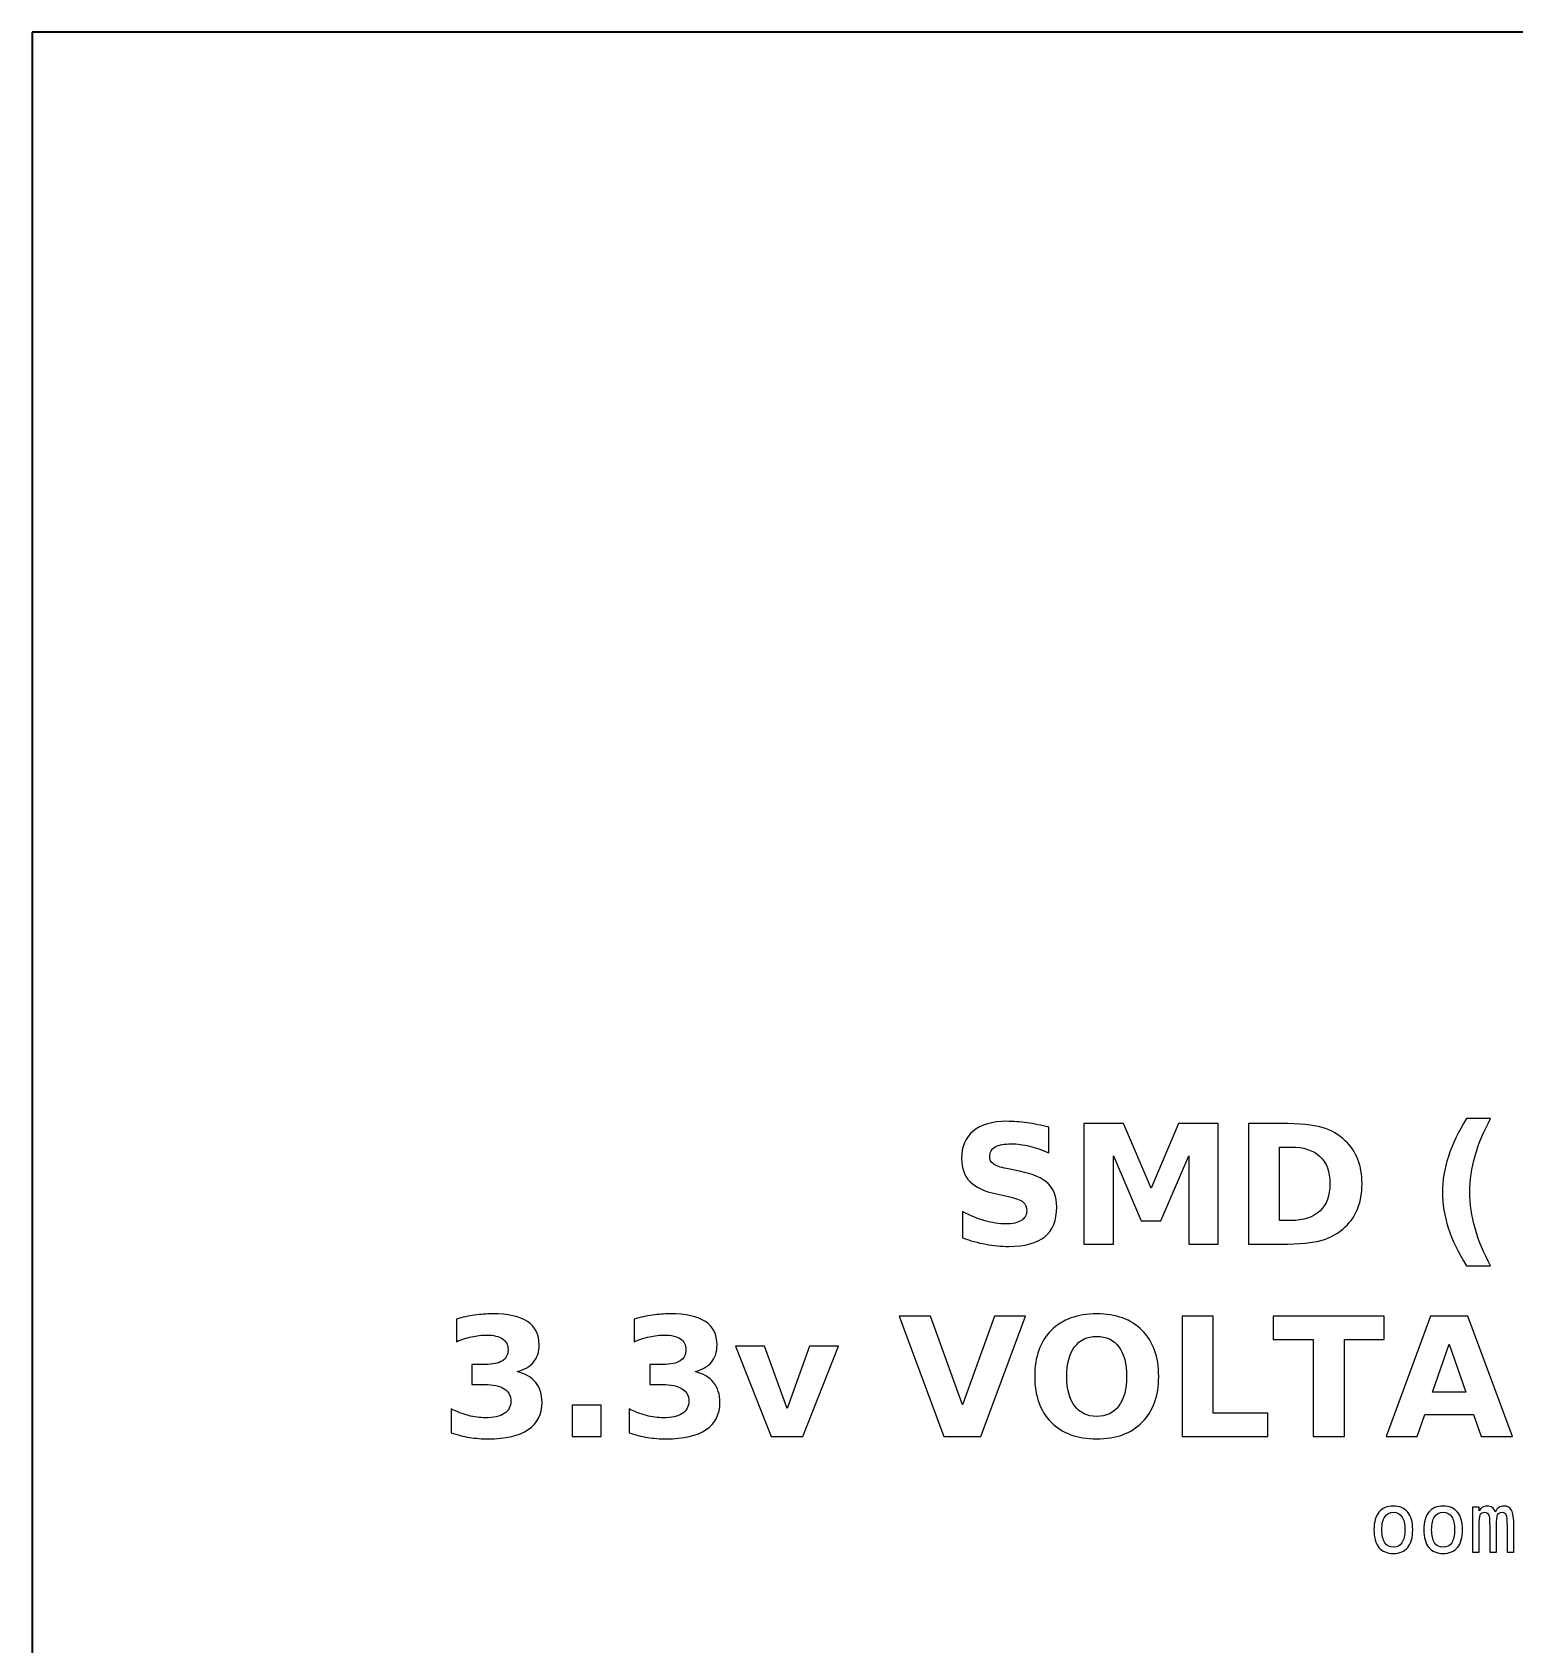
# Model space of a CAD drawing. Header units: centimetres. Extents: x -12.5 to -8.5, y -17.35 to -12.35.
# Drawn here: x -12.5 to -10.707, y -14.3 to -12.35 of the extents above; entities that cross this region are included whole.
import ezdxf

# ---------------------------------------------------------------- set-up
doc = ezdxf.new("R2010")
doc.units = ezdxf.units.CM
doc.header["$MEASUREMENT"] = 0
doc.layers.add('Layer 1', color=7, linetype='Continuous')

msp = doc.modelspace()

# ---------------------------------------------------------------- linework, layer by layer
at = {"layer": 'Layer 1', "color": 7, "lineweight": 35}
msp.add_open_spline([(-12.5, -12.35), (-12.5, -12.35), (-8.5, -12.35), (-8.5, -12.35), (-8.5, -12.35), (-8.5, -12.35), (-8.5, -17.35), (-8.5, -17.35), (-8.5, -17.35), (-8.5, -17.35), (-12.5, -17.35), (-12.5, -17.35), (-12.5, -17.35), (-12.5, -17.35), (-12.5, -12.35), (-12.5, -12.35)], degree=3, knots=[0, 0, 0, 0, 0.25, 0.25, 0.25, 0.25, 0.5, 0.5, 0.5, 0.5, 0.75, 0.75, 0.75, 0.75, 1, 1, 1, 1], dxfattribs=at)
at = {"layer": 'Layer 1', "color": 250}
for points, knots in [([(-11.27059, -13.67425), (-11.27059, -13.67425), (-11.27059, -13.70508), (-11.27059, -13.70508), (-11.27059, -13.70508), (-11.27859, -13.70152), (-11.28642, -13.69882), (-11.29402, -13.69698), (-11.29402, -13.69698), (-11.30165, -13.69515), (-11.30885, -13.69425), (-11.31562, -13.69425), (-11.31562, -13.69425), (-11.32459, -13.69425), (-11.33125, -13.69548), (-11.33555, -13.69795), (-11.33555, -13.69795), (-11.33985, -13.70045), (-11.34199, -13.70428), (-11.34199, -13.70948), (-11.34199, -13.70948), (-11.34199, -13.71338), (-11.34055, -13.71645), (-11.33765, -13.71862), (-11.33765, -13.71862), (-11.33475, -13.72078), (-11.32949, -13.72268), (-11.32185, -13.72425), (-11.32185, -13.72425), (-11.32185, -13.72425), (-11.30585, -13.72745), (-11.30585, -13.72745), (-11.30585, -13.72745), (-11.28962, -13.73072), (-11.27812, -13.73565), (-11.27129, -13.74232), (-11.27129, -13.74232), (-11.26445, -13.74895), (-11.26102, -13.75838), (-11.26102, -13.77062), (-11.26102, -13.77062), (-11.26102, -13.78672), (-11.26579, -13.79868), (-11.27532, -13.80652), (-11.27532, -13.80652), (-11.28485, -13.81435), (-11.29942, -13.81828), (-11.31902, -13.81828), (-11.31902, -13.81828), (-11.32829, -13.81828), (-11.33755, -13.81742), (-11.34685, -13.81565), (-11.34685, -13.81565), (-11.35615, -13.81388), (-11.36549, -13.81128), (-11.37479, -13.80785), (-11.37479, -13.80785), (-11.37479, -13.80785), (-11.37479, -13.77612), (-11.37479, -13.77612), (-11.37479, -13.77612), (-11.36549, -13.78105), (-11.35649, -13.78478), (-11.34779, -13.78728), (-11.34779, -13.78728), (-11.33909, -13.78978), (-11.33072, -13.79105), (-11.32265, -13.79105), (-11.32265, -13.79105), (-11.31445, -13.79105), (-11.30815, -13.78968), (-11.30379, -13.78695), (-11.30379, -13.78695), (-11.29942, -13.78422), (-11.29725, -13.78032), (-11.29725, -13.77522), (-11.29725, -13.77522), (-11.29725, -13.77068), (-11.29872, -13.76715), (-11.30169, -13.76468), (-11.30169, -13.76468), (-11.30465, -13.76222), (-11.31055, -13.75998), (-11.31942, -13.75805), (-11.31942, -13.75805), (-11.31942, -13.75805), (-11.33399, -13.75482), (-11.33399, -13.75482), (-11.33399, -13.75482), (-11.34855, -13.75168), (-11.35922, -13.74672), (-11.36595, -13.73988), (-11.36595, -13.73988), (-11.37269, -13.73305), (-11.37605, -13.72382), (-11.37605, -13.71225), (-11.37605, -13.71225), (-11.37605, -13.69772), (-11.37135, -13.68655), (-11.36199, -13.67875), (-11.36199, -13.67875), (-11.35262, -13.67092), (-11.33915, -13.66702), (-11.32155, -13.66702), (-11.32155, -13.66702), (-11.31355, -13.66702), (-11.30532, -13.66762), (-11.29685, -13.66882), (-11.29685, -13.66882), (-11.28839, -13.67002), (-11.27962, -13.67182), (-11.27059, -13.67425)], [0, 0, 0, 0, 0.0357143, 0.0357143, 0.0357143, 0.0357143, 0.0714286, 0.0714286, 0.0714286, 0.0714286, 0.1071429, 0.1071429, 0.1071429, 0.1071429, 0.1428571, 0.1428571, 0.1428571, 0.1428571, 0.1785714, 0.1785714, 0.1785714, 0.1785714, 0.2142857, 0.2142857, 0.2142857, 0.2142857, 0.25, 0.25, 0.25, 0.25, 0.2857143, 0.2857143, 0.2857143, 0.2857143, 0.3214286, 0.3214286, 0.3214286, 0.3214286, 0.3571429, 0.3571429, 0.3571429, 0.3571429, 0.3928571, 0.3928571, 0.3928571, 0.3928571, 0.4285714, 0.4285714, 0.4285714, 0.4285714, 0.4642857, 0.4642857, 0.4642857, 0.4642857, 0.5, 0.5, 0.5, 0.5, 0.5357143, 0.5357143, 0.5357143, 0.5357143, 0.5714286, 0.5714286, 0.5714286, 0.5714286, 0.6071429, 0.6071429, 0.6071429, 0.6071429, 0.6428571, 0.6428571, 0.6428571, 0.6428571, 0.6785714, 0.6785714, 0.6785714, 0.6785714, 0.7142857, 0.7142857, 0.7142857, 0.7142857, 0.75, 0.75, 0.75, 0.75, 0.7857143, 0.7857143, 0.7857143, 0.7857143, 0.8214286, 0.8214286, 0.8214286, 0.8214286, 0.8571429, 0.8571429, 0.8571429, 0.8571429, 0.8928571, 0.8928571, 0.8928571, 0.8928571, 0.9285714, 0.9285714, 0.9285714, 0.9285714, 0.9642857, 0.9642857, 0.9642857, 0.9642857, 1, 1, 1, 1]), ([(-10.73633, -13.84182), (-10.73633, -13.84182), (-10.76533, -13.84182), (-10.76533, -13.84182), (-10.76533, -13.84182), (-10.7753, -13.82575), (-10.78266, -13.81045), (-10.7874, -13.79595), (-10.7874, -13.79595), (-10.79216, -13.78148), (-10.79453, -13.76712), (-10.79453, -13.75285), (-10.79453, -13.75285), (-10.79453, -13.73858), (-10.79213, -13.72415), (-10.78736, -13.70955), (-10.78736, -13.70955), (-10.78256, -13.69492), (-10.77523, -13.67965), (-10.76533, -13.66368), (-10.76533, -13.66368), (-10.76533, -13.66368), (-10.73633, -13.66368), (-10.73633, -13.66368), (-10.73633, -13.66368), (-10.74466, -13.67912), (-10.7509, -13.69422), (-10.75506, -13.70895), (-10.75506, -13.70895), (-10.75923, -13.72368), (-10.76133, -13.73825), (-10.76133, -13.75265), (-10.76133, -13.75265), (-10.76133, -13.76705), (-10.75926, -13.78162), (-10.75513, -13.79642), (-10.75513, -13.79642), (-10.751, -13.81118), (-10.74473, -13.82632), (-10.73633, -13.84182)], [0, 0, 0, 0, 0.1, 0.1, 0.1, 0.1, 0.2, 0.2, 0.2, 0.2, 0.3, 0.3, 0.3, 0.3, 0.4, 0.4, 0.4, 0.4, 0.5, 0.5, 0.5, 0.5, 0.6, 0.6, 0.6, 0.6, 0.7, 0.7, 0.7, 0.7, 0.8, 0.8, 0.8, 0.8, 0.9, 0.9, 0.9, 0.9, 1, 1, 1, 1]), ([(-11.22802, -13.66965), (-11.22802, -13.66965), (-11.18019, -13.66965), (-11.18019, -13.66965), (-11.18019, -13.66965), (-11.18019, -13.66965), (-11.14696, -13.74768), (-11.14696, -13.74768), (-11.14696, -13.74768), (-11.14696, -13.74768), (-11.11356, -13.66965), (-11.11356, -13.66965), (-11.11356, -13.66965), (-11.11356, -13.66965), (-11.06582, -13.66965), (-11.06582, -13.66965), (-11.06582, -13.66965), (-11.06582, -13.66965), (-11.06582, -13.81545), (-11.06582, -13.81545), (-11.06582, -13.81545), (-11.06582, -13.81545), (-11.10136, -13.81545), (-11.10136, -13.81545), (-11.10136, -13.81545), (-11.10136, -13.81545), (-11.10136, -13.70882), (-11.10136, -13.70882), (-11.10136, -13.70882), (-11.10136, -13.70882), (-11.13496, -13.78742), (-11.13496, -13.78742), (-11.13496, -13.78742), (-11.13496, -13.78742), (-11.15879, -13.78742), (-11.15879, -13.78742), (-11.15879, -13.78742), (-11.15879, -13.78742), (-11.19239, -13.70882), (-11.19239, -13.70882), (-11.19239, -13.70882), (-11.19239, -13.70882), (-11.19239, -13.81545), (-11.19239, -13.81545), (-11.19239, -13.81545), (-11.19239, -13.81545), (-11.22802, -13.81545), (-11.22802, -13.81545), (-11.22802, -13.81545), (-11.22802, -13.81545), (-11.22802, -13.66965), (-11.22802, -13.66965)], [0, 0, 0, 0, 0.0769231, 0.0769231, 0.0769231, 0.0769231, 0.1538462, 0.1538462, 0.1538462, 0.1538462, 0.2307692, 0.2307692, 0.2307692, 0.2307692, 0.3076923, 0.3076923, 0.3076923, 0.3076923, 0.3846154, 0.3846154, 0.3846154, 0.3846154, 0.4615385, 0.4615385, 0.4615385, 0.4615385, 0.5384615, 0.5384615, 0.5384615, 0.5384615, 0.6153846, 0.6153846, 0.6153846, 0.6153846, 0.6923077, 0.6923077, 0.6923077, 0.6923077, 0.7692308, 0.7692308, 0.7692308, 0.7692308, 0.8461538, 0.8461538, 0.8461538, 0.8461538, 0.9230769, 0.9230769, 0.9230769, 0.9230769, 1, 1, 1, 1]), ([(-11.02899, -13.66965), (-11.02899, -13.66965), (-10.98933, -13.66965), (-10.98933, -13.66965), (-10.98933, -13.66965), (-10.96719, -13.66965), (-10.95073, -13.67122), (-10.93989, -13.67438), (-10.93989, -13.67438), (-10.92906, -13.67755), (-10.91976, -13.68288), (-10.91199, -13.69045), (-10.91199, -13.69045), (-10.90516, -13.69702), (-10.90009, -13.70462), (-10.89676, -13.71322), (-10.89676, -13.71322), (-10.89346, -13.72178), (-10.89179, -13.73152), (-10.89179, -13.74242), (-10.89179, -13.74242), (-10.89179, -13.75342), (-10.89346, -13.76322), (-10.89676, -13.77185), (-10.89676, -13.77185), (-10.90009, -13.78048), (-10.90516, -13.78808), (-10.91199, -13.79465), (-10.91199, -13.79465), (-10.91983, -13.80222), (-10.92919, -13.80755), (-10.94013, -13.81072), (-10.94013, -13.81072), (-10.95106, -13.81388), (-10.96746, -13.81545), (-10.98933, -13.81545), (-10.98933, -13.81545), (-10.98933, -13.81545), (-11.02899, -13.81545), (-11.02899, -13.81545), (-11.02899, -13.81545), (-11.02899, -13.81545), (-11.02899, -13.66965), (-11.02899, -13.66965)], [0, 0, 0, 0, 0.0909091, 0.0909091, 0.0909091, 0.0909091, 0.1818182, 0.1818182, 0.1818182, 0.1818182, 0.2727273, 0.2727273, 0.2727273, 0.2727273, 0.3636364, 0.3636364, 0.3636364, 0.3636364, 0.4545455, 0.4545455, 0.4545455, 0.4545455, 0.5454545, 0.5454545, 0.5454545, 0.5454545, 0.6363636, 0.6363636, 0.6363636, 0.6363636, 0.7272727, 0.7272727, 0.7272727, 0.7272727, 0.8181818, 0.8181818, 0.8181818, 0.8181818, 0.9090909, 0.9090909, 0.9090909, 0.9090909, 1, 1, 1, 1]), ([(-10.99139, -13.69808), (-10.99139, -13.69808), (-10.99139, -13.78702), (-10.99139, -13.78702), (-10.99139, -13.78702), (-10.99139, -13.78702), (-10.97793, -13.78702), (-10.97793, -13.78702), (-10.97793, -13.78702), (-10.96256, -13.78702), (-10.95083, -13.78322), (-10.94273, -13.77558), (-10.94273, -13.77558), (-10.93463, -13.76798), (-10.93056, -13.75692), (-10.93056, -13.74242), (-10.93056, -13.74242), (-10.93056, -13.72795), (-10.93459, -13.71695), (-10.94266, -13.70942), (-10.94266, -13.70942), (-10.95073, -13.70185), (-10.96249, -13.69808), (-10.97793, -13.69808), (-10.97793, -13.69808), (-10.97793, -13.69808), (-10.99139, -13.69808), (-10.99139, -13.69808)], [0, 0, 0, 0, 0.1428571, 0.1428571, 0.1428571, 0.1428571, 0.2857143, 0.2857143, 0.2857143, 0.2857143, 0.4285714, 0.4285714, 0.4285714, 0.4285714, 0.5714286, 0.5714286, 0.5714286, 0.5714286, 0.7142857, 0.7142857, 0.7142857, 0.7142857, 0.8571429, 0.8571429, 0.8571429, 0.8571429, 1, 1, 1, 1]), ([(-11.91356, -13.96962), (-11.90376, -13.97215), (-11.89626, -13.97658), (-11.89116, -13.98285), (-11.89116, -13.98285), (-11.88606, -13.98915), (-11.8835, -13.99712), (-11.8835, -14.00682), (-11.8835, -14.00682), (-11.8835, -14.02128), (-11.88903, -14.03228), (-11.9001, -14.03982), (-11.9001, -14.03982), (-11.91116, -14.04732), (-11.9273, -14.05108), (-11.94853, -14.05108), (-11.94853, -14.05108), (-11.95603, -14.05108), (-11.96353, -14.05048), (-11.97106, -14.04928), (-11.97106, -14.04928), (-11.97856, -14.04808), (-11.986, -14.04625), (-11.99336, -14.04385), (-11.99336, -14.04385), (-11.99336, -14.04385), (-11.99336, -14.01485), (-11.99336, -14.01485), (-11.99336, -14.01485), (-11.98633, -14.01835), (-11.97936, -14.02102), (-11.97243, -14.02282), (-11.97243, -14.02282), (-11.9655, -14.02458), (-11.95866, -14.02548), (-11.95196, -14.02548), (-11.95196, -14.02548), (-11.942, -14.02548), (-11.93436, -14.02375), (-11.92906, -14.02032), (-11.92906, -14.02032), (-11.92376, -14.01685), (-11.9211, -14.01192), (-11.9211, -14.00545), (-11.9211, -14.00545), (-11.9211, -13.99882), (-11.92383, -13.99378), (-11.92926, -13.99038), (-11.92926, -13.99038), (-11.9347, -13.98695), (-11.94273, -13.98525), (-11.95333, -13.98525), (-11.95333, -13.98525), (-11.95333, -13.98525), (-11.96836, -13.98525), (-11.96836, -13.98525), (-11.96836, -13.98525), (-11.96836, -13.98525), (-11.96836, -13.96102), (-11.96836, -13.96102), (-11.96836, -13.96102), (-11.96836, -13.96102), (-11.95256, -13.96102), (-11.95256, -13.96102), (-11.95256, -13.96102), (-11.9431, -13.96102), (-11.9361, -13.95955), (-11.93146, -13.95658), (-11.93146, -13.95658), (-11.92683, -13.95362), (-11.92453, -13.94912), (-11.92453, -13.94308), (-11.92453, -13.94308), (-11.92453, -13.93748), (-11.92676, -13.93315), (-11.93126, -13.93012), (-11.93126, -13.93012), (-11.93576, -13.92705), (-11.9421, -13.92552), (-11.9503, -13.92552), (-11.9503, -13.92552), (-11.95636, -13.92552), (-11.96246, -13.92618), (-11.96866, -13.92755), (-11.96866, -13.92755), (-11.97483, -13.92892), (-11.98096, -13.93095), (-11.9871, -13.93362), (-11.9871, -13.93362), (-11.9871, -13.93362), (-11.9871, -13.90608), (-11.9871, -13.90608), (-11.9871, -13.90608), (-11.97966, -13.90398), (-11.97233, -13.90242), (-11.96503, -13.90138), (-11.96503, -13.90138), (-11.95773, -13.90035), (-11.9506, -13.89982), (-11.94356, -13.89982), (-11.94356, -13.89982), (-11.92463, -13.89982), (-11.91043, -13.90292), (-11.90103, -13.90915), (-11.90103, -13.90915), (-11.89163, -13.91535), (-11.88693, -13.92472), (-11.88693, -13.93722), (-11.88693, -13.93722), (-11.88693, -13.94572), (-11.88916, -13.95272), (-11.89366, -13.95815), (-11.89366, -13.95815), (-11.89816, -13.96358), (-11.9048, -13.96742), (-11.91356, -13.96962)], [0, 0, 0, 0, 0.0344828, 0.0344828, 0.0344828, 0.0344828, 0.0689655, 0.0689655, 0.0689655, 0.0689655, 0.1034483, 0.1034483, 0.1034483, 0.1034483, 0.137931, 0.137931, 0.137931, 0.137931, 0.1724138, 0.1724138, 0.1724138, 0.1724138, 0.2068966, 0.2068966, 0.2068966, 0.2068966, 0.2413793, 0.2413793, 0.2413793, 0.2413793, 0.2758621, 0.2758621, 0.2758621, 0.2758621, 0.3103448, 0.3103448, 0.3103448, 0.3103448, 0.3448276, 0.3448276, 0.3448276, 0.3448276, 0.3793103, 0.3793103, 0.3793103, 0.3793103, 0.4137931, 0.4137931, 0.4137931, 0.4137931, 0.4482759, 0.4482759, 0.4482759, 0.4482759, 0.4827586, 0.4827586, 0.4827586, 0.4827586, 0.5172414, 0.5172414, 0.5172414, 0.5172414, 0.5517241, 0.5517241, 0.5517241, 0.5517241, 0.5862069, 0.5862069, 0.5862069, 0.5862069, 0.6206897, 0.6206897, 0.6206897, 0.6206897, 0.6551724, 0.6551724, 0.6551724, 0.6551724, 0.6896552, 0.6896552, 0.6896552, 0.6896552, 0.7241379, 0.7241379, 0.7241379, 0.7241379, 0.7586207, 0.7586207, 0.7586207, 0.7586207, 0.7931034, 0.7931034, 0.7931034, 0.7931034, 0.8275862, 0.8275862, 0.8275862, 0.8275862, 0.862069, 0.862069, 0.862069, 0.862069, 0.8965517, 0.8965517, 0.8965517, 0.8965517, 0.9310345, 0.9310345, 0.9310345, 0.9310345, 0.9655172, 0.9655172, 0.9655172, 0.9655172, 1, 1, 1, 1]), ([(-11.69842, -13.96962), (-11.68862, -13.97215), (-11.68112, -13.97658), (-11.67602, -13.98285), (-11.67602, -13.98285), (-11.67092, -13.98915), (-11.66836, -13.99712), (-11.66836, -14.00682), (-11.66836, -14.00682), (-11.66836, -14.02128), (-11.67389, -14.03228), (-11.68496, -14.03982), (-11.68496, -14.03982), (-11.69602, -14.04732), (-11.71216, -14.05108), (-11.73339, -14.05108), (-11.73339, -14.05108), (-11.74089, -14.05108), (-11.74839, -14.05048), (-11.75592, -14.04928), (-11.75592, -14.04928), (-11.76342, -14.04808), (-11.77086, -14.04625), (-11.77822, -14.04385), (-11.77822, -14.04385), (-11.77822, -14.04385), (-11.77822, -14.01485), (-11.77822, -14.01485), (-11.77822, -14.01485), (-11.77119, -14.01835), (-11.76422, -14.02102), (-11.75729, -14.02282), (-11.75729, -14.02282), (-11.75036, -14.02458), (-11.74352, -14.02548), (-11.73682, -14.02548), (-11.73682, -14.02548), (-11.72686, -14.02548), (-11.71922, -14.02375), (-11.71392, -14.02032), (-11.71392, -14.02032), (-11.70862, -14.01685), (-11.70596, -14.01192), (-11.70596, -14.00545), (-11.70596, -14.00545), (-11.70596, -13.99882), (-11.70869, -13.99378), (-11.71412, -13.99038), (-11.71412, -13.99038), (-11.71956, -13.98695), (-11.72759, -13.98525), (-11.73819, -13.98525), (-11.73819, -13.98525), (-11.73819, -13.98525), (-11.75322, -13.98525), (-11.75322, -13.98525), (-11.75322, -13.98525), (-11.75322, -13.98525), (-11.75322, -13.96102), (-11.75322, -13.96102), (-11.75322, -13.96102), (-11.75322, -13.96102), (-11.73742, -13.96102), (-11.73742, -13.96102), (-11.73742, -13.96102), (-11.72796, -13.96102), (-11.72096, -13.95955), (-11.71632, -13.95658), (-11.71632, -13.95658), (-11.71169, -13.95362), (-11.70939, -13.94912), (-11.70939, -13.94308), (-11.70939, -13.94308), (-11.70939, -13.93748), (-11.71162, -13.93315), (-11.71612, -13.93012), (-11.71612, -13.93012), (-11.72062, -13.92705), (-11.72696, -13.92552), (-11.73516, -13.92552), (-11.73516, -13.92552), (-11.74122, -13.92552), (-11.74732, -13.92618), (-11.75352, -13.92755), (-11.75352, -13.92755), (-11.75969, -13.92892), (-11.76582, -13.93095), (-11.77196, -13.93362), (-11.77196, -13.93362), (-11.77196, -13.93362), (-11.77196, -13.90608), (-11.77196, -13.90608), (-11.77196, -13.90608), (-11.76452, -13.90398), (-11.75719, -13.90242), (-11.74989, -13.90138), (-11.74989, -13.90138), (-11.74259, -13.90035), (-11.73546, -13.89982), (-11.72842, -13.89982), (-11.72842, -13.89982), (-11.70949, -13.89982), (-11.69529, -13.90292), (-11.68589, -13.90915), (-11.68589, -13.90915), (-11.67649, -13.91535), (-11.67179, -13.92472), (-11.67179, -13.93722), (-11.67179, -13.93722), (-11.67179, -13.94572), (-11.67402, -13.95272), (-11.67852, -13.95815), (-11.67852, -13.95815), (-11.68302, -13.96358), (-11.68966, -13.96742), (-11.69842, -13.96962)], [0, 0, 0, 0, 0.0344828, 0.0344828, 0.0344828, 0.0344828, 0.0689655, 0.0689655, 0.0689655, 0.0689655, 0.1034483, 0.1034483, 0.1034483, 0.1034483, 0.137931, 0.137931, 0.137931, 0.137931, 0.1724138, 0.1724138, 0.1724138, 0.1724138, 0.2068966, 0.2068966, 0.2068966, 0.2068966, 0.2413793, 0.2413793, 0.2413793, 0.2413793, 0.2758621, 0.2758621, 0.2758621, 0.2758621, 0.3103448, 0.3103448, 0.3103448, 0.3103448, 0.3448276, 0.3448276, 0.3448276, 0.3448276, 0.3793103, 0.3793103, 0.3793103, 0.3793103, 0.4137931, 0.4137931, 0.4137931, 0.4137931, 0.4482759, 0.4482759, 0.4482759, 0.4482759, 0.4827586, 0.4827586, 0.4827586, 0.4827586, 0.5172414, 0.5172414, 0.5172414, 0.5172414, 0.5517241, 0.5517241, 0.5517241, 0.5517241, 0.5862069, 0.5862069, 0.5862069, 0.5862069, 0.6206897, 0.6206897, 0.6206897, 0.6206897, 0.6551724, 0.6551724, 0.6551724, 0.6551724, 0.6896552, 0.6896552, 0.6896552, 0.6896552, 0.7241379, 0.7241379, 0.7241379, 0.7241379, 0.7586207, 0.7586207, 0.7586207, 0.7586207, 0.7931034, 0.7931034, 0.7931034, 0.7931034, 0.8275862, 0.8275862, 0.8275862, 0.8275862, 0.862069, 0.862069, 0.862069, 0.862069, 0.8965517, 0.8965517, 0.8965517, 0.8965517, 0.9310345, 0.9310345, 0.9310345, 0.9310345, 0.9655172, 0.9655172, 0.9655172, 0.9655172, 1, 1, 1, 1]), ([(-11.45145, -13.90245), (-11.45145, -13.90245), (-11.41365, -13.90245), (-11.41365, -13.90245), (-11.41365, -13.90245), (-11.41365, -13.90245), (-11.37499, -14.01005), (-11.37499, -14.01005), (-11.37499, -14.01005), (-11.37499, -14.01005), (-11.33642, -13.90245), (-11.33642, -13.90245), (-11.33642, -13.90245), (-11.33642, -13.90245), (-11.29862, -13.90245), (-11.29862, -13.90245), (-11.29862, -13.90245), (-11.29862, -13.90245), (-11.35262, -14.04825), (-11.35262, -14.04825), (-11.35262, -14.04825), (-11.35262, -14.04825), (-11.39745, -14.04825), (-11.39745, -14.04825), (-11.39745, -14.04825), (-11.39745, -14.04825), (-11.45145, -13.90245), (-11.45145, -13.90245)], [0, 0, 0, 0, 0.1428571, 0.1428571, 0.1428571, 0.1428571, 0.2857143, 0.2857143, 0.2857143, 0.2857143, 0.4285714, 0.4285714, 0.4285714, 0.4285714, 0.5714286, 0.5714286, 0.5714286, 0.5714286, 0.7142857, 0.7142857, 0.7142857, 0.7142857, 0.8571429, 0.8571429, 0.8571429, 0.8571429, 1, 1, 1, 1]), ([(-11.21265, -13.89982), (-11.18922, -13.89982), (-11.17085, -13.90652), (-11.15759, -13.91995), (-11.15759, -13.91995), (-11.14429, -13.93335), (-11.13765, -13.95185), (-11.13765, -13.97548), (-11.13765, -13.97548), (-11.13765, -13.99905), (-11.14429, -14.01755), (-11.15759, -14.03095), (-11.15759, -14.03095), (-11.17085, -14.04438), (-11.18922, -14.05108), (-11.21265, -14.05108), (-11.21265, -14.05108), (-11.23602, -14.05108), (-11.25435, -14.04438), (-11.26769, -14.03095), (-11.26769, -14.03095), (-11.28099, -14.01755), (-11.28765, -13.99905), (-11.28765, -13.97548), (-11.28765, -13.97548), (-11.28765, -13.95185), (-11.28099, -13.93335), (-11.26769, -13.91995), (-11.26769, -13.91995), (-11.25435, -13.90652), (-11.23602, -13.89982), (-11.21265, -13.89982)], [0, 0, 0, 0, 0.125, 0.125, 0.125, 0.125, 0.25, 0.25, 0.25, 0.25, 0.375, 0.375, 0.375, 0.375, 0.5, 0.5, 0.5, 0.5, 0.625, 0.625, 0.625, 0.625, 0.75, 0.75, 0.75, 0.75, 0.875, 0.875, 0.875, 0.875, 1, 1, 1, 1]), ([(-11.10922, -13.90245), (-11.10922, -13.90245), (-11.07162, -13.90245), (-11.07162, -13.90245), (-11.07162, -13.90245), (-11.07162, -13.90245), (-11.07162, -14.01982), (-11.07162, -14.01982), (-11.07162, -14.01982), (-11.07162, -14.01982), (-11.00562, -14.01982), (-11.00562, -14.01982), (-11.00562, -14.01982), (-11.00562, -14.01982), (-11.00562, -14.04825), (-11.00562, -14.04825), (-11.00562, -14.04825), (-11.00562, -14.04825), (-11.10922, -14.04825), (-11.10922, -14.04825), (-11.10922, -14.04825), (-11.10922, -14.04825), (-11.10922, -13.90245), (-11.10922, -13.90245)], [0, 0, 0, 0, 0.1666667, 0.1666667, 0.1666667, 0.1666667, 0.3333333, 0.3333333, 0.3333333, 0.3333333, 0.5, 0.5, 0.5, 0.5, 0.6666667, 0.6666667, 0.6666667, 0.6666667, 0.8333333, 0.8333333, 0.8333333, 0.8333333, 1, 1, 1, 1]), ([(-10.99919, -13.90245), (-10.99919, -13.90245), (-10.86483, -13.90245), (-10.86483, -13.90245), (-10.86483, -13.90245), (-10.86483, -13.90245), (-10.86483, -13.93088), (-10.86483, -13.93088), (-10.86483, -13.93088), (-10.86483, -13.93088), (-10.91316, -13.93088), (-10.91316, -13.93088), (-10.91316, -13.93088), (-10.91316, -13.93088), (-10.91316, -14.04825), (-10.91316, -14.04825), (-10.91316, -14.04825), (-10.91316, -14.04825), (-10.95076, -14.04825), (-10.95076, -14.04825), (-10.95076, -14.04825), (-10.95076, -14.04825), (-10.95076, -13.93088), (-10.95076, -13.93088), (-10.95076, -13.93088), (-10.95076, -13.93088), (-10.99919, -13.93088), (-10.99919, -13.93088), (-10.99919, -13.93088), (-10.99919, -13.93088), (-10.99919, -13.90245), (-10.99919, -13.90245)], [0, 0, 0, 0, 0.125, 0.125, 0.125, 0.125, 0.25, 0.25, 0.25, 0.25, 0.375, 0.375, 0.375, 0.375, 0.5, 0.5, 0.5, 0.5, 0.625, 0.625, 0.625, 0.625, 0.75, 0.75, 0.75, 0.75, 0.875, 0.875, 0.875, 0.875, 1, 1, 1, 1]), ([(-10.7569, -14.02172), (-10.7569, -14.02172), (-10.8157, -14.02172), (-10.8157, -14.02172), (-10.8157, -14.02172), (-10.8157, -14.02172), (-10.82496, -14.04825), (-10.82496, -14.04825), (-10.82496, -14.04825), (-10.82496, -14.04825), (-10.86276, -14.04825), (-10.86276, -14.04825), (-10.86276, -14.04825), (-10.86276, -14.04825), (-10.80876, -13.90245), (-10.80876, -13.90245), (-10.80876, -13.90245), (-10.80876, -13.90245), (-10.76393, -13.90245), (-10.76393, -13.90245), (-10.76393, -13.90245), (-10.76393, -13.90245), (-10.70993, -14.04825), (-10.70993, -14.04825), (-10.70993, -14.04825), (-10.70993, -14.04825), (-10.74773, -14.04825), (-10.74773, -14.04825), (-10.74773, -14.04825), (-10.74773, -14.04825), (-10.7569, -14.02172), (-10.7569, -14.02172)], [0, 0, 0, 0, 0.125, 0.125, 0.125, 0.125, 0.25, 0.25, 0.25, 0.25, 0.375, 0.375, 0.375, 0.375, 0.5, 0.5, 0.5, 0.5, 0.625, 0.625, 0.625, 0.625, 0.75, 0.75, 0.75, 0.75, 0.875, 0.875, 0.875, 0.875, 1, 1, 1, 1]), ([(-11.64939, -13.93888), (-11.64939, -13.93888), (-11.61442, -13.93888), (-11.61442, -13.93888), (-11.61442, -13.93888), (-11.61442, -13.93888), (-11.58719, -14.01445), (-11.58719, -14.01445), (-11.58719, -14.01445), (-11.58719, -14.01445), (-11.56005, -13.93888), (-11.56005, -13.93888), (-11.56005, -13.93888), (-11.56005, -13.93888), (-11.52499, -13.93888), (-11.52499, -13.93888), (-11.52499, -13.93888), (-11.52499, -13.93888), (-11.56805, -14.04825), (-11.56805, -14.04825), (-11.56805, -14.04825), (-11.56805, -14.04825), (-11.60642, -14.04825), (-11.60642, -14.04825), (-11.60642, -14.04825), (-11.60642, -14.04825), (-11.64939, -13.93888), (-11.64939, -13.93888)], [0, 0, 0, 0, 0.1428571, 0.1428571, 0.1428571, 0.1428571, 0.2857143, 0.2857143, 0.2857143, 0.2857143, 0.4285714, 0.4285714, 0.4285714, 0.4285714, 0.5714286, 0.5714286, 0.5714286, 0.5714286, 0.7142857, 0.7142857, 0.7142857, 0.7142857, 0.8571429, 0.8571429, 0.8571429, 0.8571429, 1, 1, 1, 1]), ([(-11.21265, -13.92705), (-11.22412, -13.92705), (-11.23299, -13.93128), (-11.23932, -13.93975), (-11.23932, -13.93975), (-11.24562, -13.94822), (-11.24879, -13.96012), (-11.24879, -13.97548), (-11.24879, -13.97548), (-11.24879, -13.99082), (-11.24562, -14.00268), (-11.23932, -14.01115), (-11.23932, -14.01115), (-11.23299, -14.01962), (-11.22412, -14.02385), (-11.21265, -14.02385), (-11.21265, -14.02385), (-11.20112, -14.02385), (-11.19222, -14.01962), (-11.18589, -14.01115), (-11.18589, -14.01115), (-11.17959, -14.00268), (-11.17642, -13.99082), (-11.17642, -13.97548), (-11.17642, -13.97548), (-11.17642, -13.96012), (-11.17959, -13.94822), (-11.18589, -13.93975), (-11.18589, -13.93975), (-11.19222, -13.93128), (-11.20112, -13.92705), (-11.21265, -13.92705)], [0, 0, 0, 0, 0.125, 0.125, 0.125, 0.125, 0.25, 0.25, 0.25, 0.25, 0.375, 0.375, 0.375, 0.375, 0.5, 0.5, 0.5, 0.5, 0.625, 0.625, 0.625, 0.625, 0.75, 0.75, 0.75, 0.75, 0.875, 0.875, 0.875, 0.875, 1, 1, 1, 1]), ([(-10.80633, -13.99465), (-10.80633, -13.99465), (-10.76636, -13.99465), (-10.76636, -13.99465), (-10.76636, -13.99465), (-10.76636, -13.99465), (-10.7863, -13.93665), (-10.7863, -13.93665), (-10.7863, -13.93665), (-10.7863, -13.93665), (-10.80633, -13.99465), (-10.80633, -13.99465)], [0, 0, 0, 0, 0.3333333, 0.3333333, 0.3333333, 0.3333333, 0.6666667, 0.6666667, 0.6666667, 0.6666667, 1, 1, 1, 1]), ([(-11.84716, -14.01045), (-11.84716, -14.01045), (-11.81199, -14.01045), (-11.81199, -14.01045), (-11.81199, -14.01045), (-11.81199, -14.01045), (-11.81199, -14.04825), (-11.81199, -14.04825), (-11.81199, -14.04825), (-11.81199, -14.04825), (-11.84716, -14.04825), (-11.84716, -14.04825), (-11.84716, -14.04825), (-11.84716, -14.04825), (-11.84716, -14.01045), (-11.84716, -14.01045)], [0, 0, 0, 0, 0.25, 0.25, 0.25, 0.25, 0.5, 0.5, 0.5, 0.5, 0.75, 0.75, 0.75, 0.75, 1, 1, 1, 1]), ([(-10.85389, -14.13224), (-10.8463, -14.13224), (-10.8405, -14.13469), (-10.83649, -14.13961), (-10.83649, -14.13961), (-10.83247, -14.14452), (-10.83045, -14.15164), (-10.83045, -14.16094), (-10.83045, -14.16094), (-10.83045, -14.17029), (-10.83245, -14.17741), (-10.83645, -14.18231), (-10.83645, -14.18231), (-10.84047, -14.18721), (-10.84627, -14.18966), (-10.85389, -14.18966), (-10.85389, -14.18966), (-10.86149, -14.18966), (-10.86727, -14.18721), (-10.87129, -14.18231), (-10.87129, -14.18231), (-10.87529, -14.17741), (-10.87729, -14.17029), (-10.87729, -14.16094), (-10.87729, -14.16094), (-10.87729, -14.15164), (-10.87529, -14.14452), (-10.87129, -14.13961), (-10.87129, -14.13961), (-10.86727, -14.13469), (-10.86149, -14.13224), (-10.85389, -14.13224)], [0, 0, 0, 0, 0.125, 0.125, 0.125, 0.125, 0.25, 0.25, 0.25, 0.25, 0.375, 0.375, 0.375, 0.375, 0.5, 0.5, 0.5, 0.5, 0.625, 0.625, 0.625, 0.625, 0.75, 0.75, 0.75, 0.75, 0.875, 0.875, 0.875, 0.875, 1, 1, 1, 1]), ([(-10.79369, -14.13224), (-10.7861, -14.13224), (-10.7803, -14.13469), (-10.77629, -14.13961), (-10.77629, -14.13961), (-10.77227, -14.14452), (-10.77025, -14.15164), (-10.77025, -14.16094), (-10.77025, -14.16094), (-10.77025, -14.17029), (-10.77225, -14.17741), (-10.77625, -14.18231), (-10.77625, -14.18231), (-10.78027, -14.18721), (-10.78607, -14.18966), (-10.79369, -14.18966), (-10.79369, -14.18966), (-10.80129, -14.18966), (-10.80707, -14.18721), (-10.81109, -14.18231), (-10.81109, -14.18231), (-10.81509, -14.17741), (-10.81709, -14.17029), (-10.81709, -14.16094), (-10.81709, -14.16094), (-10.81709, -14.15164), (-10.81509, -14.14452), (-10.81109, -14.13961), (-10.81109, -14.13961), (-10.80707, -14.13469), (-10.80129, -14.13224), (-10.79369, -14.13224)], [0, 0, 0, 0, 0.125, 0.125, 0.125, 0.125, 0.25, 0.25, 0.25, 0.25, 0.375, 0.375, 0.375, 0.375, 0.5, 0.5, 0.5, 0.5, 0.625, 0.625, 0.625, 0.625, 0.75, 0.75, 0.75, 0.75, 0.875, 0.875, 0.875, 0.875, 1, 1, 1, 1]), ([(-10.73057, -14.13912), (-10.72947, -14.13677), (-10.72805, -14.13504), (-10.72634, -14.13392), (-10.72634, -14.13392), (-10.72464, -14.13281), (-10.72257, -14.13224), (-10.72017, -14.13224), (-10.72017, -14.13224), (-10.71577, -14.13224), (-10.71267, -14.13394), (-10.71087, -14.13734), (-10.71087, -14.13734), (-10.70905, -14.14074), (-10.70815, -14.14714), (-10.70815, -14.15656), (-10.70815, -14.15656), (-10.70815, -14.15656), (-10.70815, -14.18824), (-10.70815, -14.18824), (-10.70815, -14.18824), (-10.70815, -14.18824), (-10.71635, -14.18824), (-10.71635, -14.18824), (-10.71635, -14.18824), (-10.71635, -14.18824), (-10.71635, -14.15694), (-10.71635, -14.15694), (-10.71635, -14.15694), (-10.71635, -14.14922), (-10.71679, -14.14444), (-10.71765, -14.14256), (-10.71765, -14.14256), (-10.7185, -14.14069), (-10.72009, -14.13976), (-10.72237, -14.13976), (-10.72237, -14.13976), (-10.72497, -14.13976), (-10.72675, -14.14076), (-10.72772, -14.14276), (-10.72772, -14.14276), (-10.72867, -14.14476), (-10.72915, -14.14949), (-10.72915, -14.15694), (-10.72915, -14.15694), (-10.72915, -14.15694), (-10.72915, -14.18824), (-10.72915, -14.18824), (-10.72915, -14.18824), (-10.72915, -14.18824), (-10.73735, -14.18824), (-10.73735, -14.18824), (-10.73735, -14.18824), (-10.73735, -14.18824), (-10.73735, -14.15694), (-10.73735, -14.15694), (-10.73735, -14.15694), (-10.73735, -14.14912), (-10.73782, -14.14431), (-10.73875, -14.14249), (-10.73875, -14.14249), (-10.73967, -14.14067), (-10.74134, -14.13976), (-10.74375, -14.13976), (-10.74375, -14.13976), (-10.74614, -14.13976), (-10.74779, -14.14076), (-10.7487, -14.14276), (-10.7487, -14.14276), (-10.74964, -14.14476), (-10.7501, -14.14949), (-10.7501, -14.15694), (-10.7501, -14.15694), (-10.7501, -14.15694), (-10.7501, -14.18824), (-10.7501, -14.18824), (-10.7501, -14.18824), (-10.7501, -14.18824), (-10.75825, -14.18824), (-10.75825, -14.18824), (-10.75825, -14.18824), (-10.75825, -14.18824), (-10.75825, -14.13356), (-10.75825, -14.13356), (-10.75825, -14.13356), (-10.75825, -14.13356), (-10.7501, -14.13356), (-10.7501, -14.13356), (-10.7501, -14.13356), (-10.7501, -14.13356), (-10.7501, -14.13824), (-10.7501, -14.13824), (-10.7501, -14.13824), (-10.74904, -14.13629), (-10.74769, -14.13481), (-10.74607, -14.13377), (-10.74607, -14.13377), (-10.74447, -14.13276), (-10.74264, -14.13224), (-10.74059, -14.13224), (-10.74059, -14.13224), (-10.7381, -14.13224), (-10.73605, -14.13281), (-10.7344, -14.13394), (-10.7344, -14.13394), (-10.73275, -14.13509), (-10.73149, -14.13681), (-10.73057, -14.13912)], [0, 0, 0, 0, 0.037037, 0.037037, 0.037037, 0.037037, 0.0740741, 0.0740741, 0.0740741, 0.0740741, 0.1111111, 0.1111111, 0.1111111, 0.1111111, 0.1481481, 0.1481481, 0.1481481, 0.1481481, 0.1851852, 0.1851852, 0.1851852, 0.1851852, 0.2222222, 0.2222222, 0.2222222, 0.2222222, 0.2592593, 0.2592593, 0.2592593, 0.2592593, 0.2962963, 0.2962963, 0.2962963, 0.2962963, 0.3333333, 0.3333333, 0.3333333, 0.3333333, 0.3703704, 0.3703704, 0.3703704, 0.3703704, 0.4074074, 0.4074074, 0.4074074, 0.4074074, 0.4444444, 0.4444444, 0.4444444, 0.4444444, 0.4814815, 0.4814815, 0.4814815, 0.4814815, 0.5185185, 0.5185185, 0.5185185, 0.5185185, 0.5555556, 0.5555556, 0.5555556, 0.5555556, 0.5925926, 0.5925926, 0.5925926, 0.5925926, 0.6296296, 0.6296296, 0.6296296, 0.6296296, 0.6666667, 0.6666667, 0.6666667, 0.6666667, 0.7037037, 0.7037037, 0.7037037, 0.7037037, 0.7407407, 0.7407407, 0.7407407, 0.7407407, 0.7777778, 0.7777778, 0.7777778, 0.7777778, 0.8148148, 0.8148148, 0.8148148, 0.8148148, 0.8518519, 0.8518519, 0.8518519, 0.8518519, 0.8888889, 0.8888889, 0.8888889, 0.8888889, 0.9259259, 0.9259259, 0.9259259, 0.9259259, 0.962963, 0.962963, 0.962963, 0.962963, 1, 1, 1, 1]), ([(-10.85389, -14.13986), (-10.85845, -14.13986), (-10.8619, -14.14162), (-10.86425, -14.14517), (-10.86425, -14.14517), (-10.8666, -14.14872), (-10.86777, -14.15399), (-10.86777, -14.16094), (-10.86777, -14.16094), (-10.86777, -14.16787), (-10.8666, -14.17312), (-10.86425, -14.17669), (-10.86425, -14.17669), (-10.8619, -14.18026), (-10.85845, -14.18204), (-10.85389, -14.18204), (-10.85389, -14.18204), (-10.8493, -14.18204), (-10.84584, -14.18026), (-10.84349, -14.17669), (-10.84349, -14.17669), (-10.84114, -14.17312), (-10.83997, -14.16787), (-10.83997, -14.16094), (-10.83997, -14.16094), (-10.83997, -14.15399), (-10.84114, -14.14872), (-10.84349, -14.14517), (-10.84349, -14.14517), (-10.84584, -14.14162), (-10.8493, -14.13986), (-10.85389, -14.13986)], [0, 0, 0, 0, 0.125, 0.125, 0.125, 0.125, 0.25, 0.25, 0.25, 0.25, 0.375, 0.375, 0.375, 0.375, 0.5, 0.5, 0.5, 0.5, 0.625, 0.625, 0.625, 0.625, 0.75, 0.75, 0.75, 0.75, 0.875, 0.875, 0.875, 0.875, 1, 1, 1, 1]), ([(-10.79369, -14.13986), (-10.79825, -14.13986), (-10.8017, -14.14162), (-10.80405, -14.14517), (-10.80405, -14.14517), (-10.8064, -14.14872), (-10.80757, -14.15399), (-10.80757, -14.16094), (-10.80757, -14.16094), (-10.80757, -14.16787), (-10.8064, -14.17312), (-10.80405, -14.17669), (-10.80405, -14.17669), (-10.8017, -14.18026), (-10.79825, -14.18204), (-10.79369, -14.18204), (-10.79369, -14.18204), (-10.7891, -14.18204), (-10.78564, -14.18026), (-10.78329, -14.17669), (-10.78329, -14.17669), (-10.78094, -14.17312), (-10.77977, -14.16787), (-10.77977, -14.16094), (-10.77977, -14.16094), (-10.77977, -14.15399), (-10.78094, -14.14872), (-10.78329, -14.14517), (-10.78329, -14.14517), (-10.78564, -14.14162), (-10.7891, -14.13986), (-10.79369, -14.13986)], [0, 0, 0, 0, 0.125, 0.125, 0.125, 0.125, 0.25, 0.25, 0.25, 0.25, 0.375, 0.375, 0.375, 0.375, 0.5, 0.5, 0.5, 0.5, 0.625, 0.625, 0.625, 0.625, 0.75, 0.75, 0.75, 0.75, 0.875, 0.875, 0.875, 0.875, 1, 1, 1, 1])]:
    msp.add_open_spline(points, degree=3, knots=knots, dxfattribs=at)

doc.saveas('drawing.dxf')
